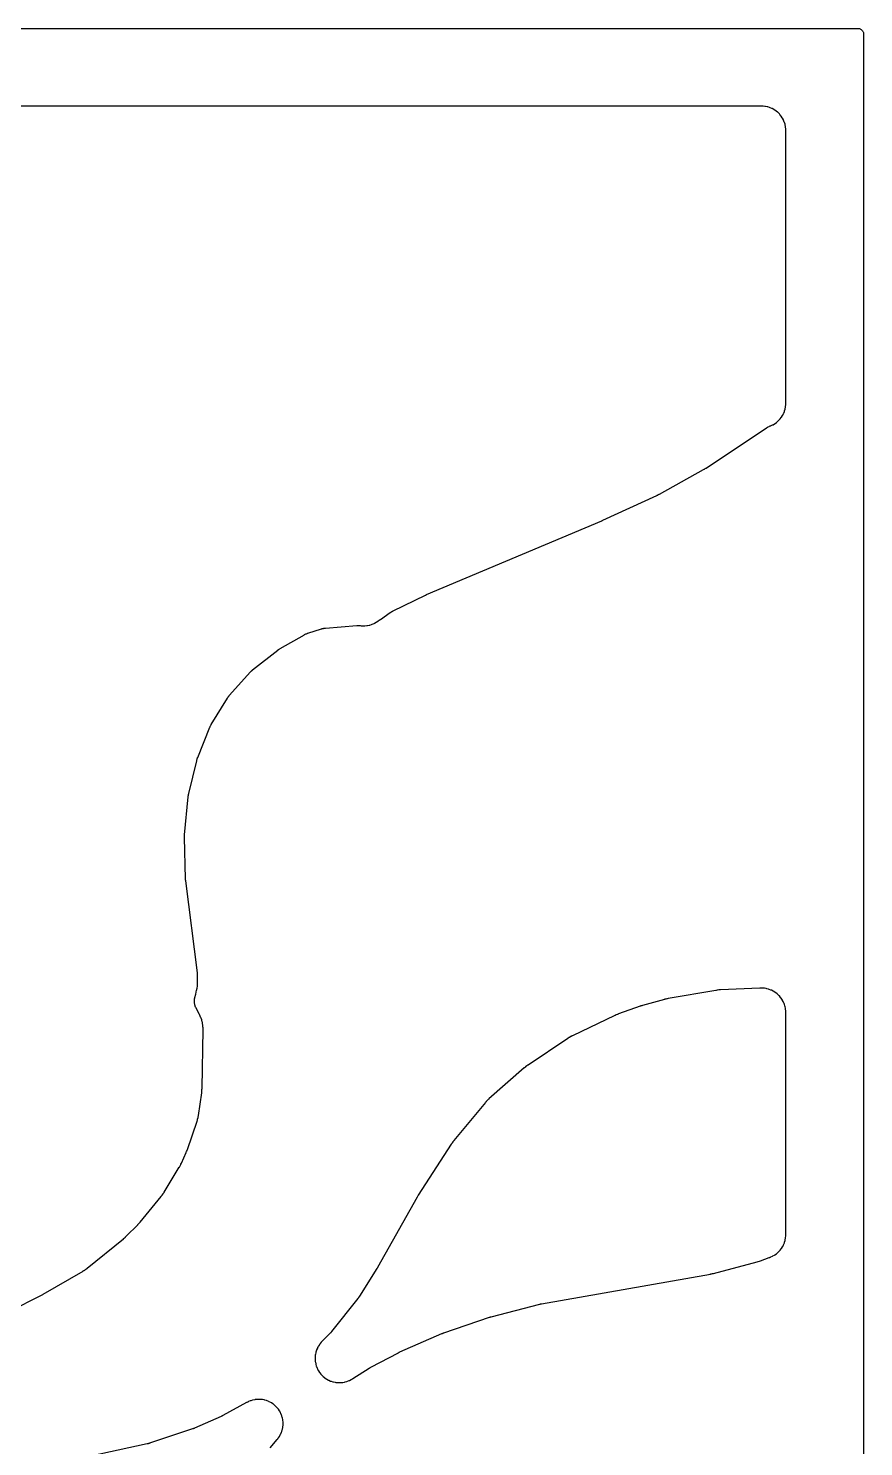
# Model space of a CAD drawing. Header units: millimetres. Extents: x 0 to 300, y 0 to 300.
# Drawn here: x 214.1 to 300, y 154.2 to 300.1 of the extents above; entities that cross this region are included whole.
import ezdxf

# ---------------------------------------------------------------- set-up
doc = ezdxf.new("R2010")
doc.units = ezdxf.units.MM
doc.layers.add('CUT', color=7, linetype='CONTINUOUS')

msp = doc.modelspace()

# ---------------------------------------------------------------- linework, layer by layer
at = {"layer": 'CUT'}
for points in [[(2.5557, 300.0625), (153.037, 300.0625), (167.6076, 300.0625), (298.4995, 300.0625), (298.5289, 300.0625), (299.4142, 300.0625), (299.4877, 300.0589), (299.5458, 300.0503), (299.6029, 300.036), (299.6583, 300.0162), (299.7114, 299.991), (299.7619, 299.9608), (299.8091, 299.9257), (299.8527, 299.8863), (299.8922, 299.8427), (299.9272, 299.7954), (299.9574, 299.745), (299.9826, 299.6918), (300.0024, 299.6365), (300.0167, 299.5794), (300.0253, 299.5212), (300.0289, 299.4478), (300.0289, 298.5625), (300.0289, 1.4375)], [(212.1941, 168.0955), (215.4632, 169.7565), (215.4701, 169.76), (215.5175, 169.7849), (215.5248, 169.7888), (215.5835, 169.8206), (215.5906, 169.8245), (215.6367, 169.8503), (215.6442, 169.8546), (219.7513, 172.2313), (219.761, 172.2371), (219.8282, 172.2777), (219.8382, 172.2839), (219.8818, 172.3113), (219.9025, 172.325), (220.0299, 172.413), (220.0493, 172.4269), (220.0824, 172.4518), (220.0913, 172.4586), (220.1525, 172.5064), (220.1624, 172.5143), (223.8947, 175.5567), (223.9065, 175.5665), (223.9818, 175.6312), (223.9933, 175.6413), (224.0859, 175.725), (224.0971, 175.7354), (224.1691, 175.8038), (224.18, 175.8145), (225.3611, 176.9967), (225.3713, 177.0072), (225.4366, 177.0758), (225.4465, 177.0865), (225.5264, 177.1746), (225.5361, 177.1856), (225.598, 177.2573), (225.6074, 177.2685), (227.768, 179.8984), (227.7813, 179.9153), (227.866, 180.0263), (227.8788, 180.0436), (227.98, 180.1865), (227.9921, 180.2043), (228.0686, 180.321), (228.0801, 180.3392), (229.6383, 182.9126), (229.6479, 182.9291), (229.7089, 183.0374), (229.718, 183.0542), (229.7901, 183.1925), (229.7987, 183.2096), (229.8526, 183.3216), (229.8606, 183.3389), (230.3463, 184.4355), (230.3516, 184.4477), (230.3846, 184.527), (230.3896, 184.5392), (230.4289, 184.6397), (230.4335, 184.652), (230.4631, 184.7327), (230.4675, 184.7452), (231.4627, 187.662), (231.467, 187.6752), (231.4941, 187.7608), (231.4981, 187.774), (231.5131, 187.8259), (231.5202, 187.8526), (231.5623, 188.0271), (231.5682, 188.0541), (231.5784, 188.1071), (231.5809, 188.1207), (231.5959, 188.2092), (231.598, 188.2229), (231.9381, 190.5587), (231.9406, 190.5777), (231.9546, 190.7014), (231.9564, 190.7204), (231.969, 190.8762), (231.9702, 190.8953), (231.9763, 191.0196), (231.9769, 191.0388), (232.0784, 197.0667), (232.0785, 197.0839), (232.0772, 197.1958), (232.0767, 197.213), (232.074, 197.2801), (232.0716, 197.3144), (232.0498, 197.5369), (232.0454, 197.5711), (232.035, 197.6374), (232.0321, 197.6544), (232.0116, 197.7643), (232.0083, 197.7812), (231.9888, 197.8712), (231.9857, 197.8848), (231.9647, 197.9724), (231.9613, 197.9858), (231.9474, 198.0382), (231.9397, 198.0648), (231.8863, 198.2343), (231.8672, 198.2863), (231.7984, 198.4502), (231.7871, 198.4755), (231.7639, 198.5244), (231.7578, 198.5368), (231.7172, 198.6173), (231.7108, 198.6296), (231.375, 199.2592), (231.3541, 199.3011), (231.3177, 199.3789), (231.2824, 199.4657), (231.262, 199.5246), (231.2359, 199.6146), (231.2217, 199.6753), (231.2052, 199.7675), (231.1974, 199.8294), (231.1905, 199.9228), (231.1892, 199.9852), (231.1921, 200.0788), (231.1973, 200.141), (231.2099, 200.2338), (231.2259, 200.3182), (231.2358, 200.364), (231.3213, 200.7145), (231.419, 201.1153), (231.4226, 201.131), (231.4446, 201.233), (231.4478, 201.2487), (231.4593, 201.3103), (231.4644, 201.342), (231.4919, 201.5487), (231.4953, 201.5807), (231.5002, 201.6431), (231.5012, 201.6591), (231.5066, 201.7633), (231.5073, 201.7794), (231.5237, 202.4335), (231.5239, 202.4442), (231.5244, 202.519), (231.5244, 202.5302), (231.5238, 202.5793), (231.5231, 202.6029), (231.5156, 202.75), (231.514, 202.7727), (231.5105, 202.812), (231.5095, 202.8227), (231.5016, 202.8962), (231.5002, 202.9082), (230.2987, 212.3523), (230.2973, 212.3637), (230.2943, 212.3904), (230.293, 212.4018), (230.2916, 212.4157), (230.2905, 212.4272), (230.2882, 212.4539), (230.2872, 212.4653), (230.2862, 212.4786), (230.2854, 212.49), (230.2837, 212.5168), (230.2831, 212.5283), (230.2824, 212.5423), (230.2819, 212.5538), (230.2809, 212.5806), (230.2805, 212.5921), (230.1774, 216.8231), (230.1771, 216.8362), (230.1768, 216.867), (230.1768, 216.8802), (230.1769, 216.8962), (230.177, 216.9094), (230.1776, 216.9402), (230.178, 216.9533), (230.1785, 216.9685), (230.1791, 216.9816), (230.1806, 217.0123), (230.1813, 217.0255), (230.1823, 217.0416), (230.1832, 217.0547), (230.1856, 217.0854), (230.1868, 217.0985), (230.5501, 221.0043), (230.5518, 221.0204), (230.5559, 221.0578), (230.5578, 221.0739), (230.5604, 221.0934), (230.5626, 221.1094), (230.5681, 221.1467), (230.5706, 221.1627), (230.5736, 221.1809), (230.5764, 221.1968), (230.5833, 221.2339), (230.5863, 221.2498), (230.5903, 221.2691), (230.5936, 221.2849), (230.6018, 221.3217), (230.6054, 221.3374), (231.4223, 224.7284), (231.4262, 224.7444), (231.4359, 224.7814), (231.4402, 224.7972), (231.4455, 224.8165), (231.4501, 224.8323), (231.4611, 224.8689), (231.4659, 224.8846), (231.4717, 224.9025), (231.4768, 224.9181), (231.4891, 224.9543), (231.4945, 224.9698), (231.5013, 224.9886), (231.507, 225.004), (231.5206, 225.0398), (231.5266, 225.055), (232.7777, 228.1674), (232.7812, 228.1761), (232.7868, 228.1896), (232.7964, 228.2118), (232.8096, 228.2414), (232.8217, 228.2674), (232.8316, 228.288), (232.8374, 228.2997), (232.8396, 228.304), (232.8527, 228.3291), (232.8827, 228.3843), (232.9013, 228.417), (232.9079, 228.4279), (232.9128, 228.436), (234.5867, 231.1684), (234.5921, 231.177), (234.6004, 231.1903), (234.6145, 231.212), (234.6338, 231.2408), (234.6514, 231.2662), (234.6657, 231.286), (234.6739, 231.2973), (234.677, 231.3015), (234.6955, 231.3255), (234.7375, 231.3782), (234.7634, 231.4092), (234.7724, 231.4195), (234.7791, 231.427), (236.9503, 233.8569), (236.9569, 233.8642), (236.9672, 233.8755), (236.9844, 233.8938), (237.0079, 233.9181), (237.0291, 233.9394), (237.0462, 233.9559), (237.0561, 233.9653), (237.0598, 233.9688), (237.0816, 233.9886), (237.1308, 234.0319), (237.1609, 234.0573), (237.1713, 234.0656), (237.179, 234.0717), (239.7681, 236.1094), (239.7734, 236.1136), (239.7859, 236.1233), (239.7882, 236.1251), (239.8129, 236.1434), (239.8629, 236.1792), (239.8802, 236.1913), (239.9048, 236.2072), (239.9709, 236.2482), (239.9996, 236.2653), (242.5001, 237.6918), (242.5106, 237.6977), (242.5249, 237.7056), (242.5678, 237.7279), (242.6402, 237.7629), (242.6725, 237.7778), (242.7054, 237.7913), (242.7804, 237.8205), (242.8258, 237.8368), (242.8413, 237.8419), (242.8528, 237.8456), (244.2686, 238.2894), (244.2806, 238.2931), (244.2967, 238.2979), (244.3451, 238.3108), (244.4262, 238.3302), (244.4622, 238.338), (244.4985, 238.3443), (244.581, 238.3569), (244.6307, 238.363), (244.6475, 238.3646), (244.6599, 238.3657), (247.9032, 238.6303), (247.9161, 238.6313), (247.9336, 238.6324), (247.9853, 238.6344), (248.0717, 238.6352), (248.1106, 238.6348), (248.1148, 238.6346), (248.1424, 238.6333), (248.2066, 238.6291), (248.2341, 238.6269), (248.3533, 238.6155), (248.3694, 238.6142), (248.4292, 238.6102), (248.4603, 238.6088), (248.6601, 238.6056), (248.7224, 238.6078), (248.9188, 238.6251), (248.9805, 238.6338), (249.174, 238.6714), (249.2345, 238.6864), (249.423, 238.7439), (249.4816, 238.7651), (249.6632, 238.8418), (249.7193, 238.869), (249.8919, 238.9642), (249.9448, 238.9971), (250.1089, 239.1111), (250.134, 239.1296), (250.1413, 239.1352), (250.1459, 239.1388), (250.1567, 239.1471), (250.1614, 239.1506), (250.2208, 239.1955), (250.2267, 239.1999), (250.2404, 239.2101), (250.2463, 239.2144), (250.2745, 239.235), (250.2855, 239.2429), (250.3115, 239.2613), (250.3227, 239.269), (251.3372, 239.9632), (251.3508, 239.9723), (251.3828, 239.9933), (251.3966, 240.0022), (251.4135, 240.0129), (251.4274, 240.0215), (251.4601, 240.0414), (251.4742, 240.0498), (251.4904, 240.0592), (251.5047, 240.0673), (251.5381, 240.086), (251.5525, 240.0938), (251.5701, 240.1033), (251.5846, 240.1109), (251.6187, 240.1283), (251.6334, 240.1356), (254.9611, 241.7607), (254.9657, 241.7629), (254.9763, 241.7681), (254.9809, 241.7703), (254.9919, 241.7755), (254.9975, 241.7781), (255.0107, 241.7843), (255.0164, 241.7869), (255.0229, 241.7899), (255.0286, 241.7925), (255.0419, 241.7984), (255.0469, 241.8007), (255.0577, 241.8054), (255.0732, 241.812), (255.08, 241.8149), (273.1031, 249.4096), (273.1075, 249.4114), (273.1377, 249.4244), (273.1424, 249.4265), (273.18, 249.4431), (273.1846, 249.4451), (273.2142, 249.4584), (273.219, 249.4606), (278.7717, 252.0231), (278.7812, 252.0275), (278.8468, 252.0592), (278.8569, 252.0642), (278.9379, 252.1052), (278.9477, 252.1102), (279.0111, 252.1438), (279.0214, 252.1494), (283.5601, 254.6673), (283.5706, 254.6733), (283.6386, 254.7128), (283.6489, 254.719), (283.7333, 254.7703), (283.7435, 254.7767), (283.8098, 254.8189), (283.82, 254.8255), (290.0526, 258.9728), (290.0619, 258.9789), (290.0762, 258.9882), (290.1002, 259.0032), (290.1326, 259.0227), (290.1617, 259.0396), (290.166, 259.042), (290.2186, 259.0689), (290.3058, 259.11), (290.3465, 259.128), (290.424, 259.1599), (290.477, 259.1817), (290.5029, 259.1931), (290.665, 259.2688), (290.7148, 259.295), (290.8697, 259.386), (290.9172, 259.417), (291.0625, 259.5219), (291.1068, 259.5572), (291.2416, 259.6755), (291.2824, 259.7148), (291.4054, 259.8452), (291.4423, 259.8882), (291.5524, 260.0297), (291.5851, 260.076), (291.6814, 260.2272), (291.7096, 260.2764), (291.7912, 260.436), (291.8146, 260.4876), (291.8808, 260.6542), (291.8992, 260.7079), (291.9493, 260.88), (291.9626, 260.9351), (291.9963, 261.1111), (292.0043, 261.1673), (292.0215, 261.3482), (292.0235, 261.3765), (292.0261, 261.4318), (292.0266, 261.4459), (292.0288, 261.5381), (292.0289, 261.5522), (292.0289, 289.499), (292.0287, 289.5137), (292.0264, 289.6094), (292.0259, 289.6241), (292.023, 289.6816), (292.0209, 289.7109), (292.0024, 289.8987), (291.9937, 289.957), (291.9574, 290.1396), (291.9431, 290.1967), (291.8891, 290.3748), (291.8692, 290.4303), (291.798, 290.6022), (291.7728, 290.6555), (291.6851, 290.8196), (291.6548, 290.8701), (291.5514, 291.0249), (291.5163, 291.0722), (291.3982, 291.2161), (291.3587, 291.2597), (291.227, 291.3914), (291.1834, 291.4309), (291.0395, 291.549), (290.9922, 291.5841), (290.8374, 291.6875), (290.7869, 291.7178), (290.6228, 291.8055), (290.5695, 291.8307), (290.3976, 291.9019), (290.3421, 291.9217), (290.164, 291.9758), (290.1069, 291.9901), (289.9243, 292.0264), (289.8661, 292.035), (289.6782, 292.0535), (289.6489, 292.0557), (289.5914, 292.0585), (289.5767, 292.0591), (289.4811, 292.0614), (289.4663, 292.0616), (261.9786, 292.0616), (202.6706, 292.0616)], [(238.9834, 154.0254), (239.7001, 154.8948), (239.7093, 154.9063), (239.7686, 154.9819), (239.7776, 154.9936), (239.8121, 155.0399), (239.8292, 155.0641), (239.9347, 155.2214), (239.9652, 155.2721), (240.0535, 155.4368), (240.0789, 155.4902), (240.1506, 155.6628), (240.1705, 155.7184), (240.2249, 155.8972), (240.2393, 155.9545), (240.2758, 156.1378), (240.2845, 156.1963), (240.3028, 156.3823), (240.3056, 156.4413), (240.3056, 156.6282), (240.3026, 156.6872), (240.2841, 156.8732), (240.2754, 156.9317), (240.2387, 157.1149), (240.2243, 157.1722), (240.1697, 157.351), (240.1497, 157.4066), (240.0778, 157.5791), (240.0524, 157.6325), (239.9639, 157.7971), (239.9334, 157.8477), (239.8291, 158.0028), (239.7938, 158.0502), (239.6747, 158.1943), (239.6349, 158.2379), (239.5023, 158.3696), (239.4583, 158.4091), (239.3134, 158.5271), (239.2658, 158.5621), (239.1099, 158.6653), (239.0591, 158.6954), (238.8938, 158.7828), (238.8403, 158.8078), (238.6672, 158.8784), (238.6115, 158.898), (238.4323, 158.9513), (238.3749, 158.9653), (238.1914, 159.0007), (238.1329, 159.009), (237.9468, 159.0261), (237.8877, 159.0286), (237.7009, 159.0274), (237.6418, 159.0241), (237.456, 159.0044), (237.3976, 158.9953), (237.2146, 158.9575), (237.1573, 158.9427), (236.9789, 158.887), (236.9234, 158.8667), (236.749, 158.7927), (236.7221, 158.7805), (236.6701, 158.7554), (236.6569, 158.7488), (236.5714, 158.7048), (236.5583, 158.6979), (234.1089, 157.3612), (234.1008, 157.3569), (234.0818, 157.3467), (234.0736, 157.3424), (234.0636, 157.3373), (234.0554, 157.333), (234.0362, 157.3233), (234.028, 157.3192), (234.0184, 157.3145), (234.0101, 157.3104), (233.9907, 157.3011), (233.9824, 157.2972), (233.9722, 157.2924), (233.9638, 157.2885), (233.9442, 157.2796), (233.9358, 157.2758), (231.1977, 156.0611), (231.1878, 156.0568), (231.1647, 156.0469), (231.1548, 156.0427), (231.1426, 156.0376), (231.1327, 156.0335), (231.1093, 156.0242), (231.0993, 156.0202), (231.0877, 156.0158), (231.0777, 156.0119), (231.0541, 156.0031), (231.044, 155.9994), (231.0316, 155.9949), (231.0215, 155.9914), (230.9977, 155.9831), (230.9875, 155.9797), (226.567, 154.5061), (226.5556, 154.5024), (226.5289, 154.4939), (226.5175, 154.4903), (226.5035, 154.486), (226.492, 154.4826), (226.4651, 154.4748), (226.4535, 154.4716), (226.4402, 154.4679), (226.4286, 154.4648), (226.4015, 154.4577), (226.3899, 154.4548), (226.3757, 154.4513), (226.364, 154.4485), (226.3367, 154.4421), (226.325, 154.4395), (215.8008, 152.1402)]]:
    msp.add_lwpolyline(points, dxfattribs=at)
msp.add_lwpolyline([(243.6775, 162.6319), (243.7294, 162.4542), (243.7486, 162.3988), (243.8176, 162.227), (243.842, 162.1738), (243.9275, 162.0096), (243.957, 161.959), (244.058, 161.8039), (244.0923, 161.7564), (244.208, 161.6119), (244.2468, 161.568), (244.376, 161.4354), (244.4188, 161.3955), (244.5604, 161.2761), (244.6069, 161.2406), (244.7594, 161.1356), (244.8092, 161.1048), (244.9712, 161.0152), (245.0238, 160.9894), (245.1937, 160.916), (245.2485, 160.8954), (245.4248, 160.8389), (245.4814, 160.8238), (245.6624, 160.7847), (245.7202, 160.7752), (245.9041, 160.754), (245.9625, 160.7501), (246.1476, 160.7469), (246.2062, 160.7488), (246.3907, 160.7637), (246.4488, 160.7712), (246.631, 160.804), (246.688, 160.8172), (246.8662, 160.8676), (246.9217, 160.8863), (247.094, 160.9538), (247.1475, 160.9778), (247.3147, 161.063), (247.3405, 161.0769), (247.3901, 161.1053), (247.4027, 161.1127), (247.4842, 161.162), (247.4966, 161.1697), (249.167, 162.2372), (249.1749, 162.2422), (249.1934, 162.2537), (249.2013, 162.2587), (249.2111, 162.2646), (249.2191, 162.2694), (249.2379, 162.2806), (249.2459, 162.2854), (249.2552, 162.2908), (249.2633, 162.2954), (249.2823, 162.3062), (249.2905, 162.3108), (249.3005, 162.3163), (249.3087, 162.3208), (249.3279, 162.3312), (249.3361, 162.3356), (252.1708, 163.8313), (252.1767, 163.8343), (252.1904, 163.8414), (252.1963, 163.8445), (252.2104, 163.8517), (252.2177, 163.8553), (252.2347, 163.8638), (252.242, 163.8674), (252.2504, 163.8715), (252.2578, 163.875), (252.275, 163.8832), (252.2824, 163.8867), (252.2861, 163.8884), (252.2949, 163.8924), (252.3154, 163.9017), (252.3243, 163.9056), (256.6548, 165.8038), (256.6636, 165.8076), (256.684, 165.8163), (256.6928, 165.82), (256.7035, 165.8244), (256.7122, 165.828), (256.7328, 165.8362), (256.7416, 165.8397), (256.7518, 165.8436), (256.7606, 165.847), (256.7814, 165.8548), (256.7903, 165.8581), (256.8012, 165.8621), (256.8101, 165.8653), (256.831, 165.8727), (256.8399, 165.8758), (261.5469, 167.4811), (261.5535, 167.4833), (261.5689, 167.4884), (261.5755, 167.4906), (261.5913, 167.4957), (261.5994, 167.4983), (261.6184, 167.5043), (261.6266, 167.5068), (261.636, 167.5096), (261.6442, 167.5121), (261.6634, 167.5177), (261.6716, 167.5201), (261.6758, 167.5212), (261.6856, 167.5239), (261.7084, 167.5301), (261.7182, 167.5327), (266.7113, 168.8222), (266.7182, 168.8239), (266.7345, 168.828), (266.7415, 168.8297), (266.7581, 168.8337), (266.7666, 168.8357), (266.7866, 168.8404), (266.7952, 168.8423), (266.8051, 168.8445), (266.8138, 168.8463), (266.8339, 168.8506), (266.8426, 168.8524), (266.8469, 168.8532), (266.8571, 168.8552), (266.8811, 168.8597), (266.8914, 168.8616), (284.272, 171.9232), (284.2841, 171.9255), (284.363, 171.941), (284.3751, 171.9435), (284.4737, 171.9651), (284.4858, 171.9679), (284.5639, 171.9867), (284.5759, 171.9897), (289.0653, 173.1687), (289.0798, 173.1727), (289.1735, 173.1998), (289.1879, 173.2042), (289.3046, 173.2412), (289.3189, 173.2459), (289.4111, 173.2777), (289.4252, 173.2827), (290.3001, 173.6089), (290.3032, 173.6101), (290.3777, 173.6384), (290.3872, 173.6421), (290.4535, 173.6685), (290.4804, 173.68), (290.6466, 173.7558), (290.6974, 173.782), (290.8538, 173.8722), (290.9019, 173.9031), (291.049, 174.0078), (291.0939, 174.0431), (291.2305, 174.1613), (291.2718, 174.2007), (291.3965, 174.3314), (291.4339, 174.3745), (291.5455, 174.5165), (291.5787, 174.563), (291.6763, 174.7149), (291.7049, 174.7643), (291.7877, 174.9248), (291.8114, 174.9768), (291.8786, 175.1444), (291.8972, 175.1984), (291.9481, 175.3717), (291.9616, 175.4272), (291.9958, 175.6045), (292.0039, 175.661), (292.0213, 175.8433), (292.0234, 175.8718), (292.026, 175.9275), (292.0265, 175.9418), (292.0288, 176.0346), (292.0289, 176.0489), (292.0289, 198.7725), (292.0287, 198.7876), (292.0263, 198.886), (292.0257, 198.9011), (292.0227, 198.9601), (292.0204, 198.9903), (292.0009, 199.1834), (291.9917, 199.2432), (291.9533, 199.4307), (291.9382, 199.4893), (291.8812, 199.672), (291.8602, 199.7288), (291.785, 199.9048), (291.7585, 199.9592), (291.6659, 200.1267), (291.634, 200.1781), (291.5251, 200.3355), (291.4881, 200.3835), (291.3639, 200.529), (291.3223, 200.573), (291.184, 200.7053), (291.1382, 200.7449), (290.9873, 200.8626), (290.9377, 200.8973), (290.7757, 200.9992), (290.7229, 201.0288), (290.5515, 201.1139), (290.496, 201.138), (290.3168, 201.2053), (290.2592, 201.2237), (290.0741, 201.2727), (290.0149, 201.2852), (289.8259, 201.3152), (289.7657, 201.3217), (289.572, 201.3327), (289.5417, 201.3336), (289.4826, 201.334), (289.4675, 201.3339), (289.3691, 201.332), (289.354, 201.3315), (285.3053, 201.1521), (285.2865, 201.151), (285.165, 201.1418), (285.1463, 201.1401), (284.9942, 201.1238), (284.9756, 201.1215), (284.8548, 201.1047), (284.8363, 201.1018), (279.9259, 200.2622), (279.9107, 200.2594), (279.8124, 200.24), (279.7973, 200.2368), (279.6745, 200.2093), (279.6595, 200.2057), (279.5623, 200.1812), (279.5474, 200.1773), (277.283, 199.5452), (277.2736, 199.5425), (277.2082, 199.5232), (277.1982, 199.5201), (277.1172, 199.4945), (277.1074, 199.4913), (277.0438, 199.47), (277.0334, 199.4664), (274.8085, 198.6756), (274.7936, 198.6701), (274.6974, 198.633), (274.6827, 198.6271), (274.5632, 198.5773), (274.5486, 198.571), (274.4545, 198.5289), (274.4401, 198.5222), (270.0783, 196.4296), (270.0593, 196.4201), (269.937, 196.356), (269.9183, 196.3458), (269.7679, 196.26), (269.7496, 196.2491), (269.6321, 196.1765), (269.6142, 196.165), (265.5068, 193.4206), (265.4907, 193.4095), (265.3877, 193.3357), (265.372, 193.3241), (265.2459, 193.2274), (265.2306, 193.2153), (265.1326, 193.135), (265.1177, 193.1224), (261.4708, 189.9301), (261.4618, 189.922), (261.4036, 189.869), (261.3948, 189.8607), (261.3604, 189.8282), (261.3432, 189.8111), (261.2336, 189.6983), (261.2171, 189.6806), (261.1855, 189.6454), (261.1775, 189.6363), (261.1262, 189.5766), (261.1184, 189.5674), (257.8779, 185.6439), (257.8669, 185.6302), (257.7967, 185.5399), (257.7861, 185.5258), (257.7013, 185.41), (257.6912, 185.3956), (257.6264, 185.3014), (257.6166, 185.2868), (254.2181, 180.0196), (254.2136, 180.0125), (254.1826, 179.963), (254.1778, 179.9553), (254.1401, 179.8929), (254.1356, 179.8853), (254.1065, 179.8356), (254.1018, 179.8274), (250.0266, 172.6016), (250.0195, 172.5891), (250.0121, 172.5761), (250.0095, 172.5718), (250.0034, 172.5613), (250.0007, 172.5568), (249.9976, 172.5515), (249.9949, 172.547), (249.9886, 172.5365), (249.9863, 172.5326), (249.9811, 172.5241), (249.9737, 172.5121), (249.9704, 172.5068), (248.1647, 169.6274), (248.158, 169.6169), (248.1422, 169.5924), (248.1354, 169.582), (248.127, 169.5693), (248.12, 169.559), (248.1035, 169.5351), (248.0964, 169.5248), (248.0881, 169.5131), (248.0809, 169.503), (248.0637, 169.4795), (248.0563, 169.4695), (248.0472, 169.4573), (248.0397, 169.4474), (248.0219, 169.4244), (248.0142, 169.4145), (245.3016, 165.9971), (245.2932, 165.9867), (245.2735, 165.9626), (245.2649, 165.9523), (245.2544, 165.9398), (245.2457, 165.9297), (245.2253, 165.9061), (245.2164, 165.8961), (245.2062, 165.8847), (245.1972, 165.8748), (245.1761, 165.8519), (245.1669, 165.8421), (245.1557, 165.8303), (245.1464, 165.8207), (245.1246, 165.7984), (245.1152, 165.789), (244.3819, 165.0619), (244.3717, 165.0515), (244.3057, 164.9829), (244.2957, 164.9722), (244.2571, 164.93), (244.2379, 164.9079), (244.1181, 164.7634), (244.083, 164.7165), (243.9793, 164.5631), (243.9489, 164.5131), (243.8607, 164.3503), (243.8353, 164.2975), (243.7634, 164.127), (243.7433, 164.072), (243.6883, 163.8952), (243.6737, 163.8385), (243.6362, 163.6572), (243.6272, 163.5993), (243.6075, 163.4152), (243.6042, 163.3568), (243.6026, 163.1716), (243.6049, 163.1131), (243.6214, 162.9287), (243.6295, 162.8707), (243.6638, 162.6888)], close=True, dxfattribs=at)

doc.saveas('drawing.dxf')
